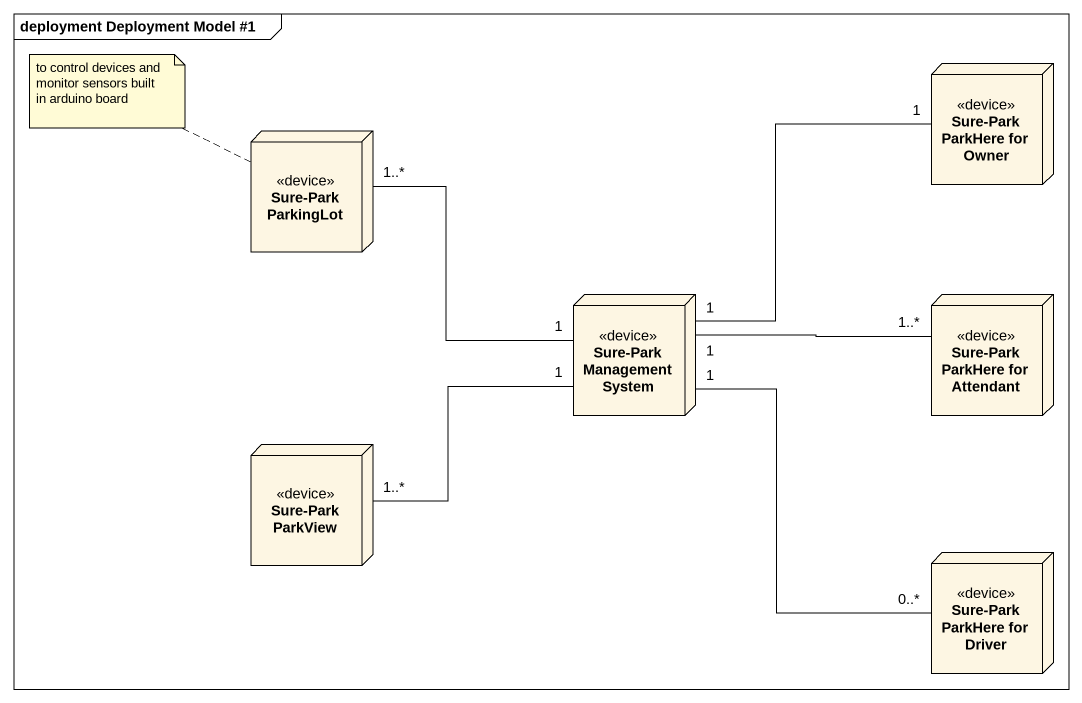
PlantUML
@startuml
mainframe deployment Deployment Model #1
node "Sure-Park ParkHere for Owner" as Sure_Park_ParkHere_for_Owner <<device>>
node "Sure-Park ParkingLot" as Sure_Park_ParkingLot <<device>>
node "Sure-Park Management System" as Sure_Park_Management_System <<device>>
node "Sure-Park ParkHere for Attendant" as Sure_Park_ParkHere_for <<device>>
node "Sure-Park ParkView" as Sure_Park_ParkView <<device>>
node "Sure-Park ParkHere for Driver" as Sure_Park_ParkHere_for_2 <<device>>
Sure_Park_ParkHere_for_Owner "1" -- "1" Sure_Park_Management_System
Sure_Park_ParkingLot "1..*" -right- "1" Sure_Park_Management_System
Sure_Park_Management_System "1" -right- "1..*" Sure_Park_ParkHere_for
Sure_Park_Management_System "1" -- "0..*" Sure_Park_ParkHere_for_2
Sure_Park_ParkView "1..*" -right- "1" Sure_Park_Management_System
note left of Sure_Park_ParkingLot : to control devices and monitor sensors built in arduino board
@enduml
